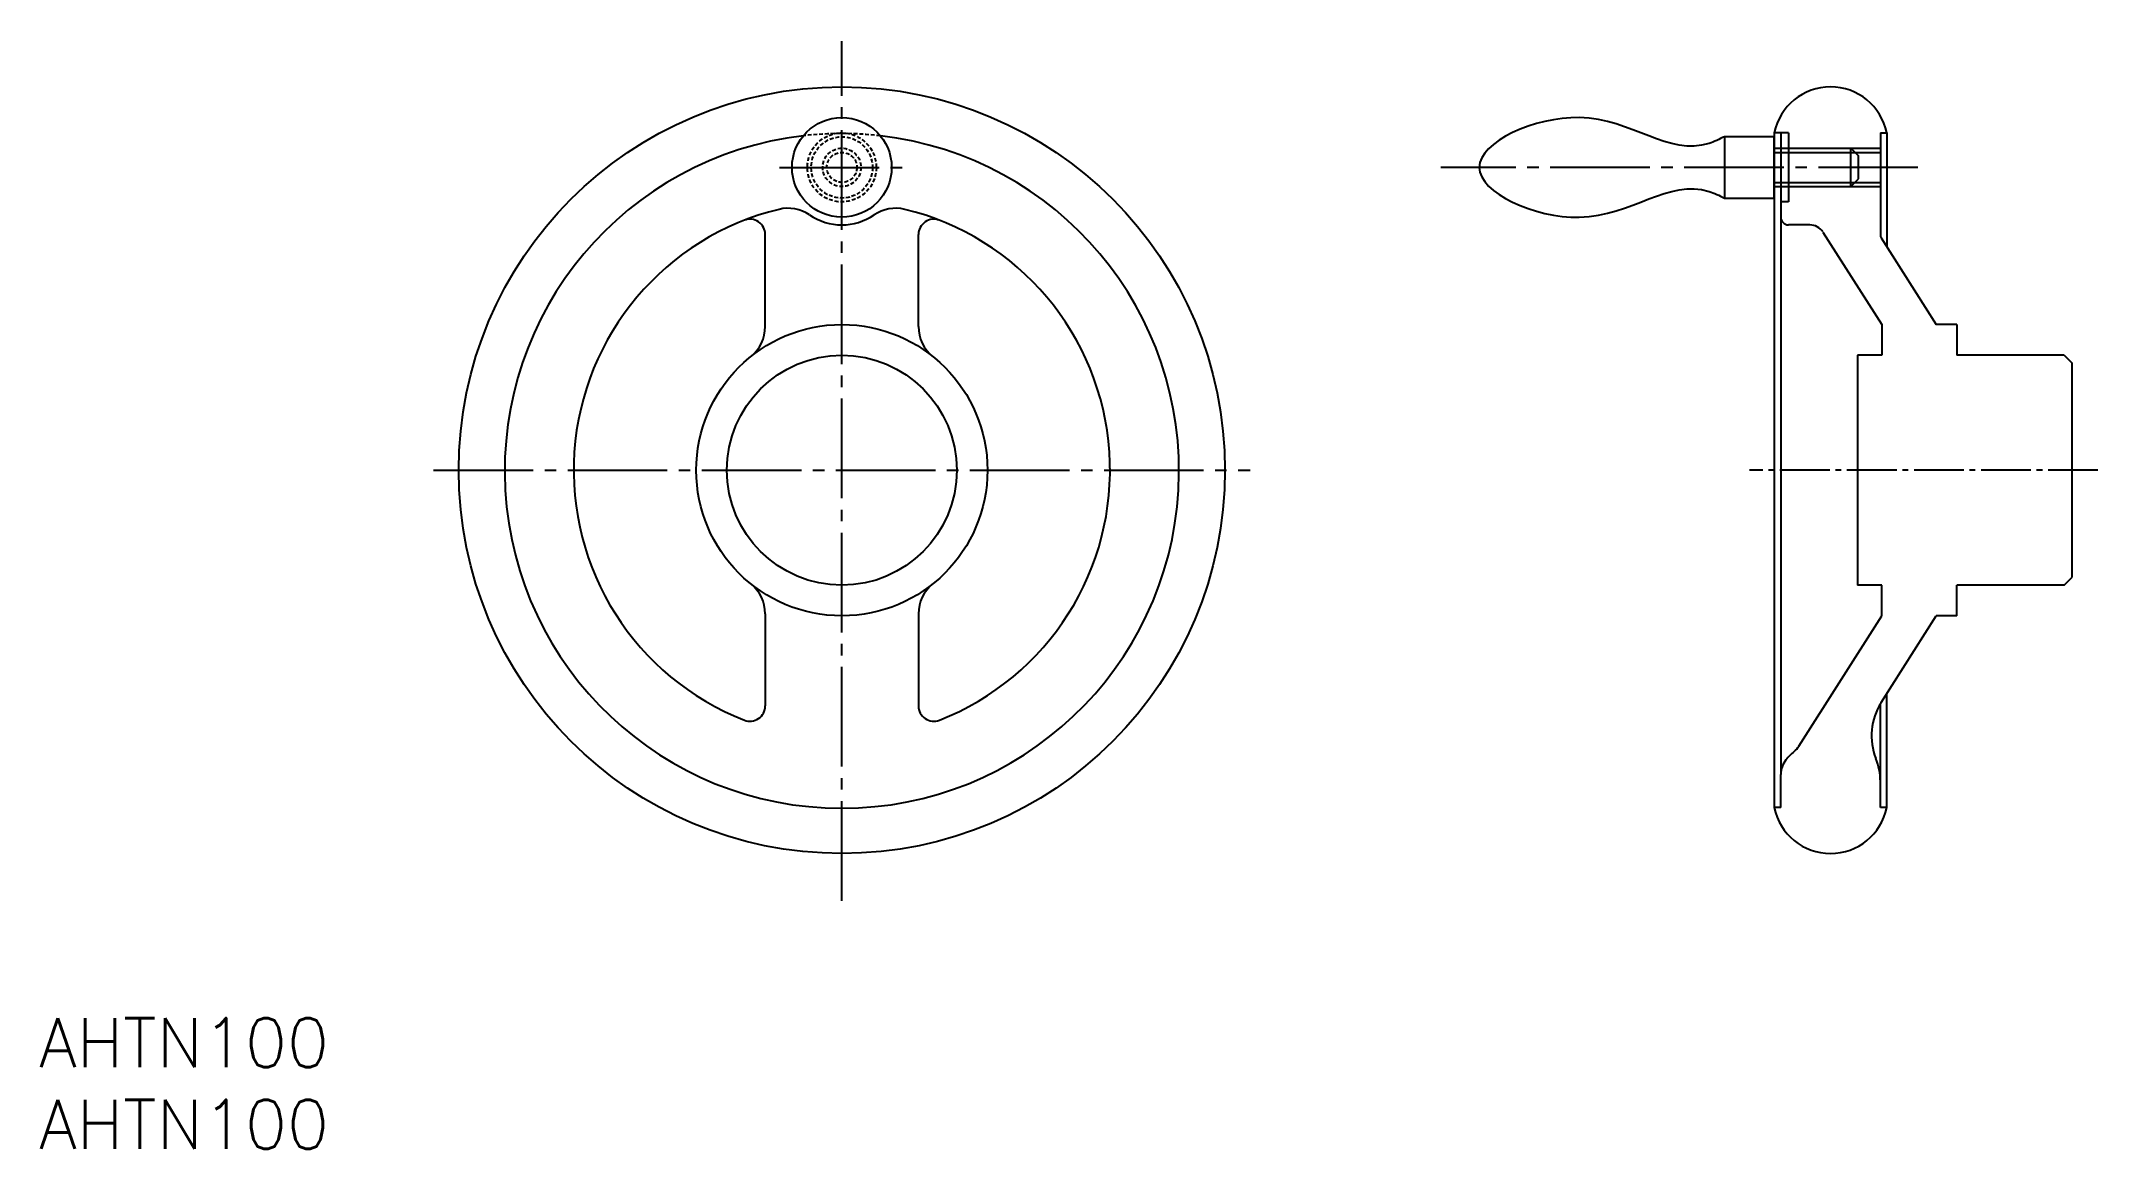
# Model space of a CAD drawing. Extents: x 37 to 306, y 304 to 449.
import ezdxf

# ---------------------------------------------------------------- set-up
doc = ezdxf.new("R2010")
doc.units = 0
doc.header["$MEASUREMENT"] = 0
doc.linetypes.add('CENTER', pattern=[17.5, 13, -1.5, 1.5, -1.5])
doc.linetypes.add('DASHED', pattern=[0.75, 0.5, -0.25])
doc.layers.get('0').update_dxf_attribs({"linetype": 'CONTINUOUS'})
doc.layers.add('CENTER', color=1, linetype='CENTER')
doc.styles.get("Standard").update_dxf_attribs({"font": 'txt.shx', "bigfont": '@extfont2.shx'})

msp = doc.modelspace()

# ---------------------------------------------------------------- linework, layer by layer
at = {"color": 7, "linetype": 'Continuous'}
for p, q in [((263.37, 436.06), (256.87, 436.06)), ((256.87, 436.06), (256.87, 428.06)), ((265.22, 436.56), (263.37, 436.56)), ((263.37, 436.56), (263.37, 348.56)), ((263.37, 428.06), (263.37, 436.06)), ((264.22, 436.56), (264.22, 352.88)), ((265.22, 436.56), (265.22, 427.56)), ((277.22, 436.56), (277.22, 423.02)), ((277.22, 436.56), (278.07, 436.56)), ((278.07, 436.56), (278.07, 421.68)), ((263.37, 434.56), (273.37, 434.56)), ((265.22, 434.01), (277.22, 434.01)), ((273.37, 434.56), (274.37, 433.56)), ((273.37, 429.56), (273.37, 434.56)), ((274.37, 430.56), (274.37, 433.56)), ((263.37, 429.56), (273.37, 429.56)), ((265.22, 430.1), (277.22, 430.1)), ((273.37, 429.56), (274.37, 430.56)), ((256.87, 428.06), (263.37, 428.06)), ((265.22, 427.56), (264.22, 427.56)), ((268.03, 424.56), (265.22, 424.56)), ((131.68, 411.29), (131.68, 423.3)), ((151.68, 411.29), (151.68, 423.3)), ((269.72, 423.63), (277.4, 411.56)), ((277.31, 422.87), (284.51, 411.56)), ((277.4, 411.56), (277.4, 407.56)), ((287.22, 411.56), (284.51, 411.56)), ((287.22, 411.56), (287.22, 407.56)), ((274.22, 407.56), (274.22, 377.56)), ((277.4, 407.56), (274.22, 407.56)), ((301.22, 407.56), (287.22, 407.56)), ((301.22, 407.56), (302.22, 406.56)), ((302.22, 406.56), (302.22, 378.56)), ((301.22, 377.56), (302.22, 378.56)), ((277.4, 377.56), (274.22, 377.56)), ((277.4, 373.56), (277.4, 377.56)), ((301.22, 377.56), (287.22, 377.56)), ((287.22, 373.56), (287.22, 377.56)), ((131.68, 373.82), (131.68, 361.81)), ((151.68, 373.82), (151.68, 361.81)), ((266.6, 356.57), (277.4, 373.56)), ((277.31, 362.24), (284.51, 373.56)), ((287.22, 373.56), (284.51, 373.56)), ((278.07, 348.56), (278.07, 363.43)), ((277.22, 351.97), (277.22, 362.09)), ((264.22, 348.56), (264.22, 352.88)), ((277.22, 348.56), (277.22, 351.97)), ((264.22, 348.56), (263.37, 348.56)), ((278.07, 348.56), (277.22, 348.56))]:
    msp.add_line(p, q, dxfattribs=at)
at = {"color": 3, "linetype": 'Continuous'}
for p, q in [((263.37, 434.01), (273.91, 434.01)), ((265.22, 434.56), (277.22, 434.56)), ((263.37, 430.1), (273.91, 430.1)), ((265.22, 429.56), (277.22, 429.56))]:
    msp.add_line(p, q, dxfattribs=at)
at = {"color": 7, "linetype": 'Continuous'}
for centre, radius in [((141.68, 392.56), 50), ((141.68, 432.06), 6.5), ((141.68, 392.56), 19), ((141.68, 392.56), 15)]:
    msp.add_circle(centre, radius, dxfattribs=at)
at = {"color": 3, "linetype": 'DASHED'}
for radius in [4.5, 4, 2.5, 1.96]:
    msp.add_circle((141.68, 432.06), radius, dxfattribs=at)
at = {"color": 7, "linetype": 'Continuous'}
for centre, radius, start, end in [((270.72, 435.06), 7.5, 11.537, 168.463), ((141.68, 392.46), 44, 96.5596, 83.4404), ((141.68, 392.56), 35, 103.5534, 248.6763), ((129.68, 423.3), 2, 0, 111.3237), ((134.65, 421.72), 5, 55.775, 103.5534), ((141.68, 432.06), 7.5, 235.775, 304.225), ((148.72, 421.72), 5, 76.4466, 124.225), ((141.68, 392.56), 35, 291.3237, 76.4466), ((153.68, 423.3), 2, 68.6763, 180), ((265.22, 425.56), 1, 180, 270), ((268.03, 422.56), 2, 32.45, 90), ((284.06, 427.17), 8, 211.2055, 212.45), ((126.68, 411.29), 5, 308.6822, 0), ((156.68, 411.29), 5, 180, 231.3178), ((126.68, 373.82), 5, 0, 51.3178), ((156.68, 373.82), 5, 128.6822, 180), ((129.68, 361.81), 2, 248.6763, 0), ((153.68, 361.81), 2, 180, 291.3237), ((284.06, 357.94), 8, 147.55, 201.9275), ((267.22, 352.88), 3, 141.0576, 180), ((270.72, 350.06), 7.5, 129.3276, 141.0576), ((264.06, 358.18), 3, 309.3276, 327.55), ((269.22, 351.97), 8, 0, 21.9275), ((270.72, 350.06), 7.5, 191.537, 348.463)]:
    msp.add_arc(centre, radius, start, end, dxfattribs=at)
at = {"color": 3, "linetype": 'DASHED'}
msp.add_arc((141.68, 392.56), 43.91, 83.4269, 96.5731, dxfattribs=at)
at = {"color": 7, "linetype": 'Continuous'}
msp.add_open_spline([(256.87, 436.06), (256.2, 435.73), (250.23, 432.84), (240.72, 442.59), (217.61, 432.06), (240.72, 421.52), (250.23, 431.27), (256.2, 428.38), (256.87, 428.06)], degree=3, knots=[0, 0, 0, 0, 2.179042, 19.44671, 34.037867, 48.629025, 65.896693, 68.075735, 68.075735, 68.075735, 68.075735], dxfattribs=at)
at = {"layer": 'CENTER', "color": 1, "linetype": 'CENTER'}
for p, q in [((141.68, 336.4), (141.68, 448.53)), ((133.54, 432.06), (149.83, 432.06)), ((282.13, 432.06), (219.87, 432.06)), ((88.4, 392.56), (194.97, 392.56))]:
    msp.add_line(p, q, dxfattribs=at)
at = {"layer": 'CENTER', "color": 1, "linetype": 'CENTER', "ltscale": 0.5}
msp.add_line((305.61, 392.56), (260.14, 392.56), dxfattribs=at)

# ---------------------------------------------------------------- texts
at = {"color": 7, "linetype": 'Continuous'}
for p in [(36.9, 314.7), (36.9, 304.03)]:
    msp.add_text('AHTN100', height=6.4, dxfattribs=at).set_placement(p)

doc.saveas('drawing.dxf')
